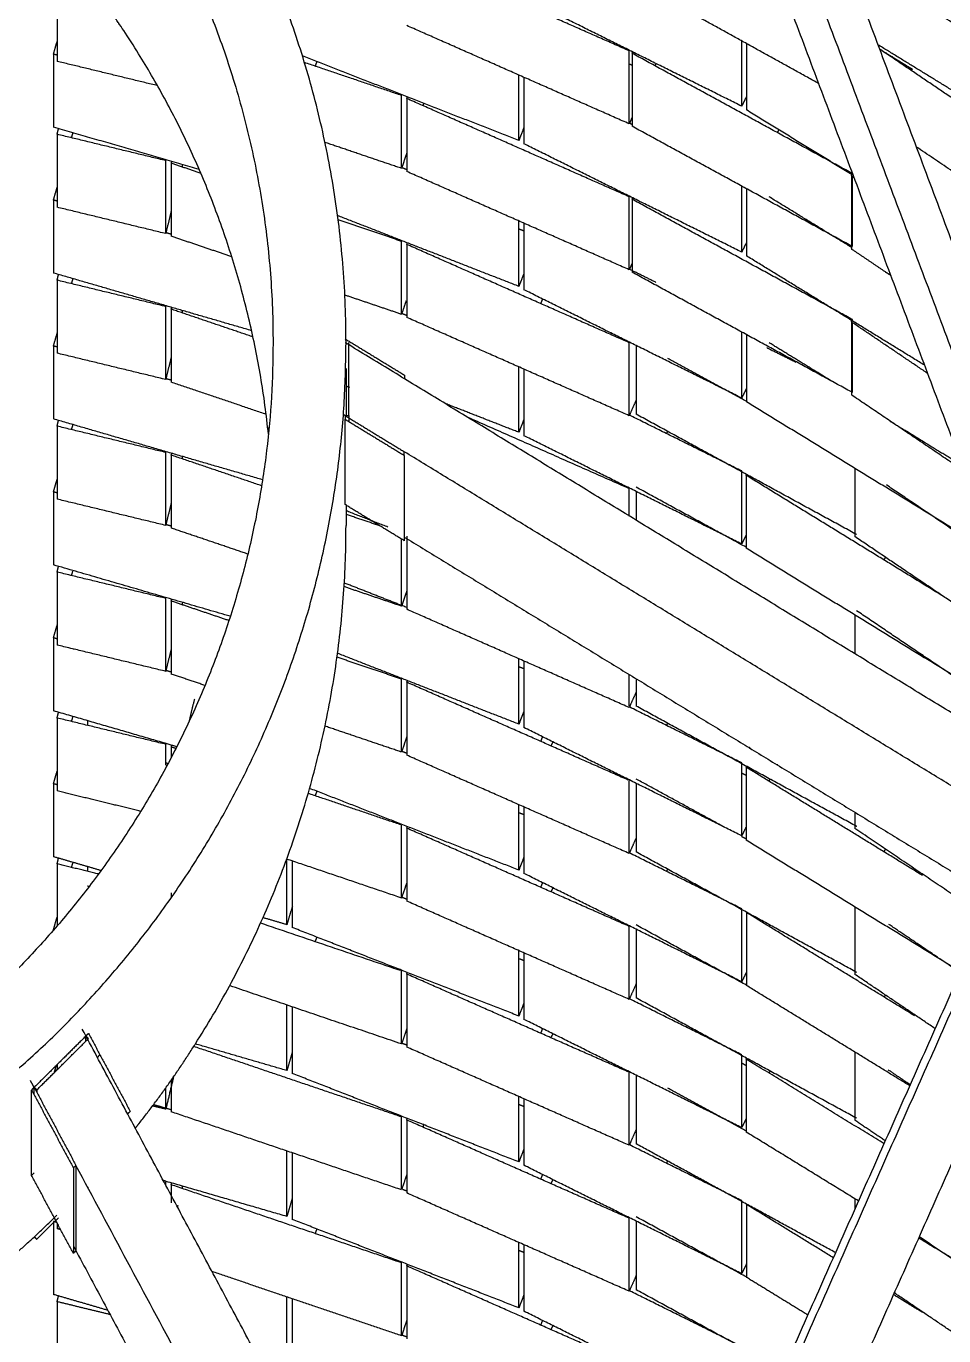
# Model space of a CAD drawing. Header units: millimetres. Extents: x 507.9 to 541, y 40.2 to 69.3.
# Drawn here: x 516.027 to 516.782, y 48.381 to 49.458 of the extents above; entities that cross this region are included whole.
import ezdxf

# ---------------------------------------------------------------- set-up
doc = ezdxf.new("R2010")
doc.units = ezdxf.units.MM
doc.layers.add('Make2D$Visible$Curves', color=7, linetype='Continuous', true_color=0x000000)

msp = doc.modelspace()

# ---------------------------------------------------------------- linework, layer by layer
at = {"layer": 'Make2D$Visible$Curves', "color": 18, "lineweight": -3, "true_color": 0x000000}
for points, weights, knots in [([(516.15775, 49.6374), (515.71776, 50.30017), (515.05499, 49.86017), (514.69947, 49.62414), (514.69947, 49.1974)], [1, 0.707106781187, 1, 0.818200206403, 0.862087884068], [0, 0, 0, 1.2496035, 1.2496035, 2.0252366, 2.0252366, 2.0252366]), ([(514.75947, 49.1974), (514.75947, 49.59196), (515.08818, 49.81018), (515.70095, 50.21699), (516.10777, 49.60422)], [0.862087884068, 0.818200206403, 1, 0.707106781187, 1], [-2.0252366, -2.0252366, -2.0252366, -1.2496035, -1.2496035, 0, 0, 0]), ([(516.22667, 49.12246), (516.20815, 49.30301), (516.10777, 49.45422), (516.0902, 49.48068), (516.07041, 49.50553)], [0.873254756254, 0.907267431604, 1, 0.982425177823, 0.966959481804], [-0.39563546, -0.39563546, -0.39563546, 0, 0, 0.07498146, 0.07498146, 0.07498146]), ([(514.69947, 49.19685), (514.69963, 48.95712), (514.83222, 48.7574), (515.27222, 48.09464), (515.93499, 48.53464), (516.29051, 48.77066), (516.29051, 49.1974)], [0.862148043137, 0.889030957083, 1, 0.707106781187, 1, 0.818200206403, 0.862087884068], [2.0257673, 2.0257673, 2.0257673, 2.4992071, 2.4992071, 3.7488106, 3.7488106, 4.5244436, 4.5244436, 4.5244436]), ([(516.23051, 49.1974), (516.23051, 48.80285), (515.9018, 48.58462), (515.28902, 48.17781), (514.88221, 48.79059), (514.75947, 48.97548), (514.75947, 49.1974)], [0.862087884068, 0.818200206403, 1, 0.707106781187, 1, 0.888906574783, 0.862087884068], [-4.5244436, -4.5244436, -4.5244436, -3.7488106, -3.7488106, -2.4992071, -2.4992071, -2.0252366, -2.0252366, -2.0252366]), ([(515.64051, 48.2653), (515.79991, 48.29496), (515.93499, 48.38464), (515.99846, 48.42678), (516.05279, 48.4802)], [0.885686949192, 0.922152593977, 1, 0.961841708126, 0.933625983339], [3.41668138, 3.41668138, 3.41668138, 3.74881059, 3.74881059, 3.91160963, 3.91160963, 3.91160963])]:
    msp.add_rational_spline(points, weights, degree=2, knots=knots, dxfattribs=at)
for points in [[(516.93163, 48.81148), (516.73756, 49.32771), (516.54349, 49.84393)], [(516.57637, 49.84606), (516.77532, 49.31653), (516.97426, 48.787)], [(516.89926, 48.8257), (516.71364, 49.31943), (516.52803, 49.81317)], [(516.52341, 49.43769), (516.43194, 49.47809), (516.34047, 49.5185)], [(516.0529, 49.48908), (516.0529, 49.45908), (516.0529, 49.42908)], [(516.67945, 49.41072), (516.60346, 49.45273), (516.52747, 49.49475)], [(516.6159, 49.39221), (516.52636, 49.43673), (516.43682, 49.48126)], [(516.52341, 49.37769), (516.43194, 49.41809), (516.34047, 49.4585)], [(516.04989, 49.43502), (516.0514, 49.44019), (516.0529, 49.44535)], [(516.6159, 49.39221), (516.6159, 49.41903), (516.6159, 49.44585)], [(516.61983, 49.44369), (516.61983, 49.41639), (516.61983, 49.38909)], [(516.79027, 49.40446), (516.75908, 49.4236), (516.7279, 49.44275)], [(516.0529, 49.43415), (516.0514, 49.43459), (516.04989, 49.43502)], [(516.04989, 49.43502), (516.04989, 49.40502), (516.04989, 49.37502)], [(516.43264, 49.36401), (516.34365, 49.39877), (516.25466, 49.43352)], [(516.5236, 49.43811), (516.52351, 49.4379), (516.52341, 49.43769)], [(516.52341, 49.37769), (516.52341, 49.40769), (516.52341, 49.43769)], [(516.5257, 49.4357), (516.52611, 49.43642), (516.52652, 49.43714)], [(516.5257, 49.4357), (516.5257, 49.4057), (516.5257, 49.3757)], [(516.7071, 49.33669), (516.6164, 49.38619), (516.5257, 49.4357)], [(516.872, 49.34272), (516.80062, 49.39095), (516.72924, 49.43918)], [(516.73393, 49.43638), (516.74511, 49.42952), (516.7563, 49.42265)], [(516.13545, 49.40908), (516.09417, 49.41908), (516.0529, 49.42908)], [(516.33616, 49.40106), (516.29624, 49.41459), (516.25632, 49.42812)], [(516.26522, 49.42511), (516.26598, 49.42707), (516.26675, 49.42903)], [(516.52394, 49.42677), (516.52482, 49.42638), (516.5257, 49.426)], [(516.54513, 49.42686), (516.54491, 49.42634), (516.54468, 49.42582)], [(516.75607, 49.42279), (516.75572, 49.42216), (516.75536, 49.42153)], [(516.43264, 49.36401), (516.43264, 49.3909), (516.43264, 49.41778)], [(516.43682, 49.41593), (516.43682, 49.3886), (516.43682, 49.36126)], [(516.33616, 49.34226), (516.33616, 49.37166), (516.33616, 49.40106)], [(516.34047, 49.3985), (516.34083, 49.39931), (516.34119, 49.40013)], [(516.61984, 49.40012), (516.61787, 49.39617), (516.6159, 49.39221)], [(516.34047, 49.3985), (516.34047, 49.3685), (516.34047, 49.3385)], [(516.52341, 49.31769), (516.43194, 49.35809), (516.34047, 49.3985)], [(516.35434, 49.39467), (516.35406, 49.39386), (516.35378, 49.39305)], [(516.70672, 49.33575), (516.66327, 49.36242), (516.61983, 49.38909)], [(516.5257, 49.38287), (516.52456, 49.38028), (516.52341, 49.37769)], [(516.52623, 49.3768), (516.52514, 49.37734), (516.52404, 49.37789)], [(516.16974, 49.34015), (516.10982, 49.35759), (516.04989, 49.37502)], [(516.0529, 49.36908), (516.05347, 49.37145), (516.05405, 49.37381)], [(516.0529, 49.36908), (516.0529, 49.33908), (516.0529, 49.30908)], [(516.14223, 49.34744), (516.09757, 49.35826), (516.0529, 49.36908)], [(516.06481, 49.3663), (516.0654, 49.36833), (516.06599, 49.37035)], [(516.43682, 49.37473), (516.43473, 49.36937), (516.43264, 49.36401)], [(516.7071, 49.27669), (516.6164, 49.32619), (516.5257, 49.3757)], [(516.64523, 49.37048), (516.64591, 49.37157), (516.64658, 49.37267)], [(516.33616, 49.34106), (516.30469, 49.35173), (516.27321, 49.3624)], [(516.6159, 49.27221), (516.52636, 49.31673), (516.43682, 49.36126)], [(516.872, 49.28272), (516.81573, 49.32074), (516.75945, 49.35877)], [(516.14223, 49.28744), (516.14223, 49.31744), (516.14223, 49.34744)], [(516.14675, 49.34526), (516.14699, 49.34598), (516.14723, 49.3467)], [(516.34047, 49.35376), (516.33831, 49.34741), (516.33616, 49.34106)], [(516.14675, 49.34526), (516.14675, 49.31526), (516.14675, 49.28526)], [(516.17118, 49.33698), (516.15896, 49.34112), (516.14675, 49.34526)], [(516.15597, 49.34415), (516.15576, 49.34328), (516.15555, 49.3424)], [(516.34047, 49.34001), (516.33851, 49.34077), (516.33655, 49.34154)], [(516.52341, 49.25769), (516.43194, 49.29809), (516.34047, 49.3385)], [(516.70609, 49.33482), (516.7064, 49.33528), (516.70672, 49.33575)], [(516.70609, 49.33482), (516.70609, 49.30482), (516.70609, 49.27482)], [(516.70714, 49.33637), (516.70731, 49.33662), (516.70748, 49.33688)], [(516.04989, 49.31502), (516.05142, 49.32029), (516.05296, 49.32555)], [(516.6159, 49.27221), (516.6159, 49.29934), (516.6159, 49.32646)], [(516.61983, 49.32432), (516.61983, 49.29671), (516.61983, 49.26909)], [(516.70846, 49.33321), (516.70753, 49.33385), (516.70659, 49.33448)], [(516.7071, 49.27695), (516.7071, 49.30555), (516.7071, 49.33414)], [(516.0529, 49.31415), (516.0514, 49.31459), (516.04989, 49.31502)], [(516.04989, 49.31502), (516.04989, 49.28502), (516.04989, 49.25502)], [(516.52341, 49.25769), (516.52341, 49.28769), (516.52341, 49.31769)], [(516.5257, 49.3157), (516.52603, 49.31629), (516.52637, 49.31687)], [(516.5257, 49.3157), (516.5257, 49.2857), (516.5257, 49.2557)], [(516.7071, 49.21669), (516.6164, 49.26619), (516.5257, 49.3157)], [(516.70566, 49.2764), (516.67207, 49.29702), (516.63849, 49.31763)], [(516.14223, 49.28744), (516.09757, 49.29826), (516.0529, 49.30908)], [(516.14682, 49.30638), (516.14453, 49.29691), (516.14223, 49.28744)], [(516.43264, 49.24401), (516.35811, 49.27312), (516.28357, 49.30223)], [(516.33616, 49.28106), (516.3101, 49.28989), (516.28403, 49.29873)], [(516.43264, 49.24401), (516.43264, 49.2709), (516.43264, 49.29778)], [(516.43682, 49.29593), (516.43682, 49.2686), (516.43682, 49.24126)], [(516.14675, 49.28684), (516.14483, 49.2874), (516.14292, 49.28795)], [(516.19653, 49.26839), (516.17164, 49.27683), (516.14675, 49.28526)], [(516.33616, 49.2221), (516.33616, 49.25158), (516.33616, 49.28106)], [(516.43264, 49.29137), (516.43473, 49.29055), (516.43682, 49.28974)], [(516.34047, 49.2785), (516.34076, 49.27916), (516.34105, 49.27982)], [(516.34047, 49.2785), (516.34047, 49.2485), (516.34047, 49.2185)], [(516.52341, 49.19769), (516.43194, 49.23809), (516.34047, 49.2785)], [(516.61997, 49.28039), (516.61794, 49.2763), (516.6159, 49.27221)], [(516.73872, 49.25277), (516.7224, 49.2638), (516.70609, 49.27482)], [(516.5257, 49.26287), (516.52456, 49.26028), (516.52341, 49.25769)], [(516.7664, 49.17911), (516.69311, 49.2241), (516.61983, 49.26909)], [(516.21285, 49.2076), (516.13137, 49.23131), (516.04989, 49.25502)], [(516.0529, 49.24908), (516.05347, 49.25145), (516.05405, 49.25381)], [(516.0529, 49.24908), (516.0529, 49.21908), (516.0529, 49.18908)], [(516.14223, 49.22744), (516.09757, 49.23826), (516.0529, 49.24908)], [(516.06488, 49.24652), (516.06549, 49.24861), (516.06609, 49.25069)], [(516.43677, 49.25459), (516.4347, 49.2493), (516.43264, 49.24401)], [(516.54532, 49.24731), (516.53455, 49.25266), (516.52379, 49.25801)], [(516.70609, 49.15723), (516.6159, 49.20647), (516.5257, 49.2557)], [(516.73393, 49.25597), (516.73618, 49.25474), (516.73842, 49.25352)], [(516.6159, 49.15221), (516.52636, 49.19673), (516.43682, 49.24126)], [(516.14239, 49.22811), (516.14231, 49.22777), (516.14223, 49.22744)], [(516.14223, 49.16744), (516.14223, 49.19744), (516.14223, 49.22744)], [(516.33616, 49.22106), (516.31287, 49.22896), (516.28958, 49.23685)], [(516.33994, 49.23219), (516.33805, 49.22663), (516.33616, 49.22106)], [(516.45204, 49.23369), (516.45131, 49.23183), (516.45058, 49.22996)], [(516.14675, 49.22526), (516.14699, 49.22598), (516.14723, 49.2267)], [(516.14675, 49.22526), (516.14675, 49.19526), (516.14675, 49.16526)], [(516.21398, 49.20248), (516.18036, 49.21387), (516.14675, 49.22526)], [(516.15604, 49.22444), (516.15578, 49.22336), (516.15552, 49.22229)], [(516.34047, 49.22001), (516.33848, 49.22079), (516.33649, 49.22156)], [(516.52341, 49.13769), (516.43194, 49.17809), (516.34047, 49.2185)], [(516.70609, 49.21482), (516.70659, 49.21556), (516.7071, 49.21631)], [(516.7071, 49.21563), (516.7071, 49.21616), (516.7071, 49.21669)], [(516.04989, 49.19502), (516.05146, 49.2004), (516.05302, 49.20577)], [(516.6159, 49.15221), (516.6159, 49.17934), (516.6159, 49.20646)], [(516.70609, 49.21482), (516.70609, 49.18482), (516.70609, 49.15482)], [(516.76894, 49.17236), (516.73751, 49.19359), (516.70609, 49.21482)], [(516.7071, 49.15669), (516.7071, 49.18541), (516.7071, 49.21414)], [(516.0529, 49.19415), (516.0514, 49.19459), (516.04989, 49.19502)], [(516.04989, 49.19502), (516.04989, 49.16502), (516.04989, 49.13502)], [(516.28991, 49.19777), (516.28991, 49.19781), (516.28991, 49.19785)], [(516.28992, 49.20077), (516.31426, 49.18591), (516.33861, 49.17104)], [(516.2923, 49.19631), (516.29123, 49.19696), (516.29017, 49.19761)], [(516.29273, 49.13776), (516.29282, 49.16776), (516.29291, 49.19776)], [(516.87446, 48.84084), (516.58376, 49.01835), (516.29305, 49.19585)], [(516.52341, 49.13769), (516.52341, 49.16769), (516.52341, 49.19769)], [(516.52908, 49.19539), (516.52908, 49.16715), (516.52908, 49.13891)], [(516.61983, 49.20432), (516.61983, 49.17671), (516.61983, 49.14909)], [(516.68968, 49.16621), (516.66409, 49.18192), (516.63849, 49.19763)], [(516.14223, 49.16744), (516.09757, 49.17826), (516.0529, 49.18908)], [(516.14675, 49.18608), (516.14449, 49.17676), (516.14223, 49.16744)], [(516.61952, 49.14954), (516.58732, 49.16711), (516.55512, 49.18469)], [(516.63651, 49.19365), (516.64847, 49.1877), (516.66043, 49.18175)], [(516.29051, 49.17646), (516.29051, 49.15712), (516.29051, 49.13777)], [(516.43264, 49.12401), (516.43264, 49.1509), (516.43264, 49.17778)], [(516.43682, 49.17593), (516.43682, 49.1486), (516.43682, 49.12126)], [(516.14675, 49.16684), (516.14449, 49.1675), (516.14223, 49.16815)], [(516.22498, 49.13875), (516.18586, 49.15201), (516.14675, 49.16526)], [(516.33861, 49.17104), (516.3386, 49.16954), (516.3386, 49.16804)], [(516.29085, 49.16201), (516.2921, 49.16158), (516.29335, 49.16116)], [(516.61987, 49.16019), (516.61789, 49.1562), (516.6159, 49.15221)], [(516.79917, 49.09193), (516.75263, 49.12337), (516.70609, 49.15482)], [(516.43264, 49.12401), (516.40221, 49.1359), (516.37178, 49.14778)], [(516.52918, 49.15073), (516.52629, 49.14421), (516.52341, 49.13769)], [(516.79027, 49.04446), (516.70505, 49.09677), (516.61983, 49.14909)], [(516.62052, 49.14899), (516.62036, 49.14908), (516.62019, 49.14917)], [(516.22187, 49.08498), (516.13588, 49.11), (516.04989, 49.13502)], [(516.0529, 49.12908), (516.05348, 49.13146), (516.05406, 49.13385)], [(516.06478, 49.1262), (516.06539, 49.12827), (516.06599, 49.13034)], [(516.28972, 49.13778), (516.28903, 49.1382), (516.28834, 49.13862)], [(516.28973, 49.13777), (516.28973, 49.13627), (516.28972, 49.13477)], [(516.28972, 49.13477), (516.31407, 49.11991), (516.33841, 49.10504)], [(516.28972, 49.06456), (516.28972, 49.09967), (516.28972, 49.13477)], [(516.28973, 49.13777), (516.29123, 49.13777), (516.29273, 49.13776)], [(516.28973, 49.13777), (516.31408, 49.12291), (516.33842, 49.10804)], [(516.29273, 49.13776), (516.29273, 49.13535), (516.29273, 49.13293)], [(516.52296, 49.07789), (516.4566, 49.1072), (516.39023, 49.13651)], [(516.43682, 49.13473), (516.43473, 49.12937), (516.43264, 49.12401)], [(516.6159, 49.09221), (516.56966, 49.11521), (516.52341, 49.1382)], [(516.71047, 49.03989), (516.61977, 49.0894), (516.52908, 49.13891)], [(516.73806, 49.13322), (516.76623, 49.11593), (516.7944, 49.09863)], [(516.0529, 49.12908), (516.0529, 49.09908), (516.0529, 49.06908)], [(516.14223, 49.10744), (516.09757, 49.11826), (516.0529, 49.12908)], [(516.22638, 49.12781), (516.22686, 49.12767), (516.22734, 49.12753)], [(516.28991, 49.12756), (516.28991, 49.12779), (516.28991, 49.12802)], [(516.6159, 49.03221), (516.52636, 49.07673), (516.43682, 49.12126)], [(516.55429, 49.12324), (516.55471, 49.12397), (516.55513, 49.1247)], [(516.14223, 49.04744), (516.14223, 49.07744), (516.14223, 49.10744)], [(516.14675, 49.10526), (516.147, 49.10602), (516.14726, 49.10677)], [(516.14675, 49.10526), (516.14675, 49.07526), (516.14675, 49.04526)], [(516.22109, 49.08006), (516.18392, 49.09266), (516.14675, 49.10526)], [(516.1561, 49.10467), (516.15581, 49.10348), (516.15552, 49.10229)], [(516.33841, 49.10504), (516.33842, 49.10654), (516.33842, 49.10804)], [(516.33841, 49.10504), (516.33841, 49.06994), (516.33841, 49.03483)], [(516.84766, 48.7971), (516.59304, 48.95257), (516.33842, 49.10804)], [(516.6159, 49.03221), (516.6159, 49.06221), (516.6159, 49.09221)], [(516.61957, 49.08862), (516.6198, 49.089), (516.62003, 49.08938)], [(516.61957, 49.08862), (516.61957, 49.05862), (516.61957, 49.02862)], [(516.78175, 48.98906), (516.70066, 49.03884), (516.61957, 49.08862)], [(516.70895, 49.09438), (516.70895, 49.06633), (516.70895, 49.03827)], [(516.04989, 49.07502), (516.0514, 49.08021), (516.05291, 49.0854)], [(516.52341, 49.05519), (516.52341, 49.06644), (516.52341, 49.07769)], [(516.61957, 49.02951), (516.57432, 49.05421), (516.52908, 49.07891)], [(516.81546, 49.02631), (516.77516, 49.05354), (516.73486, 49.08077)], [(516.053, 49.07412), (516.05145, 49.07457), (516.04989, 49.07502)], [(516.04989, 49.07502), (516.04989, 49.04502), (516.04989, 49.01502)], [(516.14223, 49.04744), (516.09757, 49.05826), (516.0529, 49.06908)], [(516.14678, 49.06623), (516.14451, 49.05683), (516.14223, 49.04744)], [(516.52908, 49.07538), (516.52908, 49.06368), (516.52908, 49.05198)], [(516.33841, 49.03483), (516.31407, 49.0497), (516.28972, 49.06456)], [(516.29051, 49.06456), (516.29051, 49.05598), (516.29051, 49.0474)], [(516.32502, 49.04604), (516.30776, 49.05278), (516.29051, 49.05952)], [(516.3183, 49.04712), (516.30455, 49.05177), (516.29081, 49.05643)], [(516.14675, 49.04684), (516.14461, 49.04746), (516.14247, 49.04808)], [(516.2099, 49.02386), (516.17832, 49.03456), (516.14675, 49.04526)], [(516.33616, 48.98106), (516.33616, 49.00863), (516.33616, 49.03621)], [(516.33841, 49.03784), (516.58076, 48.88986), (516.8231, 48.74188)], [(516.34047, 49.0385), (516.34047, 49.0085), (516.34047, 48.9785)], [(516.6196, 49.03964), (516.61775, 49.03593), (516.6159, 49.03221)], [(516.85693, 48.93829), (516.78294, 48.98828), (516.70895, 49.03827)], [(516.79001, 48.92399), (516.70479, 48.9763), (516.61957, 49.02862)], [(516.19535, 48.9727), (516.12262, 48.99386), (516.04989, 49.01502)], [(516.0529, 49.00908), (516.05347, 49.01145), (516.05405, 49.01381)], [(516.73406, 49.02136), (516.7335, 49.02038), (516.73294, 49.01939)], [(516.0529, 49.00908), (516.0529, 48.97908), (516.0529, 48.94908)], [(516.14223, 48.98744), (516.09757, 48.99826), (516.0529, 49.00908)], [(516.06487, 49.00649), (516.06537, 49.00822), (516.06588, 49.00995)], [(516.33616, 48.98106), (516.31254, 48.98907), (516.28892, 48.99707)], [(516.34047, 48.98001), (516.31478, 48.99004), (516.2891, 49.00007)], [(516.34056, 48.99404), (516.33836, 48.98755), (516.33616, 48.98106)], [(516.14223, 48.92744), (516.14223, 48.95744), (516.14223, 48.98744)], [(516.14675, 48.98526), (516.14699, 48.98598), (516.14723, 48.9867)], [(516.14675, 48.98526), (516.14675, 48.95526), (516.14675, 48.92526)], [(516.19421, 48.96918), (516.17048, 48.97722), (516.14675, 48.98526)], [(516.156, 48.98429), (516.15576, 48.98329), (516.15552, 48.98229)], [(516.52341, 48.89769), (516.43194, 48.93809), (516.34047, 48.9785)], [(516.70895, 48.97375), (516.70895, 48.95783), (516.70895, 48.9419)], [(516.79365, 48.92105), (516.75203, 48.94916), (516.71042, 48.97728)], [(516.04989, 48.95502), (516.05145, 48.96038), (516.05301, 48.96574)], [(516.0529, 48.95415), (516.0514, 48.95459), (516.04989, 48.95502)], [(516.04989, 48.95502), (516.04989, 48.92502), (516.04989, 48.89502)], [(516.14223, 48.92744), (516.09757, 48.93826), (516.0529, 48.94908)], [(516.06658, 48.94555), (516.06665, 48.94582), (516.06671, 48.9461)], [(516.14675, 48.94608), (516.14449, 48.93676), (516.14223, 48.92744)], [(516.33616, 48.92106), (516.30963, 48.93005), (516.2831, 48.93905)], [(516.43264, 48.88401), (516.35814, 48.91311), (516.28365, 48.9422)], [(516.43264, 48.88401), (516.43264, 48.9109), (516.43264, 48.93778)], [(516.14715, 48.92672), (516.14469, 48.92744), (516.14223, 48.92815)], [(516.43264, 48.93137), (516.43473, 48.93055), (516.43682, 48.92974)], [(516.43682, 48.93593), (516.43682, 48.9086), (516.43682, 48.88126)], [(516.17449, 48.91586), (516.16062, 48.92056), (516.14675, 48.92526)], [(516.33616, 48.86178), (516.33616, 48.89142), (516.33616, 48.92106)], [(516.33635, 48.92162), (516.33631, 48.92149), (516.33627, 48.92137)], [(516.34047, 48.9185), (516.34075, 48.91914), (516.34104, 48.91979)], [(516.34047, 48.9185), (516.34047, 48.8885), (516.34047, 48.8585)], [(516.52259, 48.83805), (516.43153, 48.87827), (516.34047, 48.9185)], [(516.52341, 48.89875), (516.52341, 48.91181), (516.52341, 48.92488)], [(516.52908, 48.92142), (516.52908, 48.91016), (516.52908, 48.89891)], [(516.53301, 48.9194), (516.53295, 48.91927), (516.53289, 48.91913)], [(516.16578, 48.90462), (516.1635, 48.89524), (516.16123, 48.88585)], [(516.52916, 48.9107), (516.52629, 48.90419), (516.52341, 48.89769)], [(516.15137, 48.8655), (516.10063, 48.88026), (516.04989, 48.89502)], [(516.0529, 48.88908), (516.05347, 48.89145), (516.05405, 48.89382)], [(516.4369, 48.89492), (516.43477, 48.88947), (516.43264, 48.88401)], [(516.6159, 48.85221), (516.56993, 48.87507), (516.52395, 48.89793)], [(516.70871, 48.80085), (516.61889, 48.84988), (516.52908, 48.89891)], [(516.0529, 48.88908), (516.0529, 48.85908), (516.0529, 48.82908)], [(516.14223, 48.86744), (516.09757, 48.87826), (516.0529, 48.88908)], [(516.06478, 48.8862), (516.06543, 48.8884), (516.06607, 48.89061)], [(516.07783, 48.8864), (516.07783, 48.88472), (516.07783, 48.88304)], [(516.33616, 48.86106), (516.30469, 48.87173), (516.27321, 48.8824)], [(516.55428, 48.88322), (516.55469, 48.88394), (516.55511, 48.88467)], [(516.34054, 48.87399), (516.33845, 48.8678), (516.33635, 48.8616)], [(516.6159, 48.79221), (516.52636, 48.83673), (516.43682, 48.88126)], [(516.45204, 48.87369), (516.45129, 48.87178), (516.45055, 48.86987)], [(516.14239, 48.86811), (516.14231, 48.86777), (516.14223, 48.86744)], [(516.14223, 48.85052), (516.14223, 48.85898), (516.14223, 48.86744)], [(516.14675, 48.86526), (516.14699, 48.86599), (516.14724, 48.86672)], [(516.1507, 48.86393), (516.14872, 48.86459), (516.14675, 48.86526)], [(516.14675, 48.86526), (516.14675, 48.86089), (516.14675, 48.85652)], [(516.34022, 48.86011), (516.33846, 48.86079), (516.33669, 48.86148)], [(516.4593, 48.86646), (516.46002, 48.86791), (516.46074, 48.86936)], [(516.62229, 48.86505), (516.62223, 48.86492), (516.62216, 48.8648)], [(516.14234, 48.8503), (516.14299, 48.85014), (516.14364, 48.84999)], [(516.14242, 48.85225), (516.14345, 48.85195), (516.14448, 48.85165)], [(516.52341, 48.77769), (516.43194, 48.81809), (516.34047, 48.8585)], [(516.6159, 48.79221), (516.6159, 48.82221), (516.6159, 48.85221)], [(516.64516, 48.85105), (516.64503, 48.85078), (516.64489, 48.8505)], [(516.04989, 48.83502), (516.0514, 48.8402), (516.05291, 48.84537)], [(516.87486, 48.84277), (516.66053, 48.36086), (516.4462, 47.87895)], [(516.61594, 48.84387), (516.61776, 48.84297), (516.61957, 48.84207)], [(516.61957, 48.84862), (516.61977, 48.84895), (516.61998, 48.84929)], [(516.61957, 48.84862), (516.61957, 48.81862), (516.61957, 48.78862)], [(516.76446, 48.75967), (516.69201, 48.80415), (516.61957, 48.84862)], [(516.05298, 48.83413), (516.05143, 48.83457), (516.04989, 48.83502)], [(516.04989, 48.83502), (516.04989, 48.80502), (516.04989, 48.77502)], [(516.12214, 48.8123), (516.08752, 48.82069), (516.0529, 48.82908)], [(516.43264, 48.76401), (516.34662, 48.79761), (516.26059, 48.8312)], [(516.26523, 48.82513), (516.26596, 48.827), (516.26669, 48.82886)], [(516.52341, 48.77769), (516.52341, 48.80769), (516.52341, 48.83769)], [(516.60174, 48.79924), (516.56541, 48.81907), (516.52908, 48.83891)], [(516.52908, 48.83538), (516.52908, 48.80715), (516.52908, 48.77891)], [(516.6391, 48.83885), (516.63872, 48.8381), (516.63835, 48.83735)], [(516.33591, 48.80115), (516.29765, 48.81411), (516.25939, 48.82708)], [(516.85993, 48.82469), (516.6455, 48.34255), (516.43107, 47.86041)], [(516.43264, 48.76401), (516.43264, 48.7909), (516.43264, 48.81778)], [(516.43271, 48.81134), (516.43477, 48.81054), (516.43682, 48.80974)], [(516.43682, 48.81593), (516.43682, 48.7886), (516.43682, 48.76126)], [(516.47704, 47.82037), (516.69748, 48.31706), (516.91791, 48.81375)], [(516.70895, 48.81159), (516.70895, 48.80493), (516.70895, 48.79827)], [(516.33616, 48.74106), (516.33616, 48.77106), (516.33616, 48.80106)], [(516.34047, 48.7985), (516.34075, 48.79914), (516.34104, 48.79979)], [(516.34047, 48.7985), (516.34047, 48.7685), (516.34047, 48.7385)], [(516.52341, 48.71769), (516.43194, 48.75809), (516.34047, 48.7985)], [(516.61959, 48.79962), (516.61775, 48.79591), (516.6159, 48.79221)], [(516.81612, 48.72587), (516.76253, 48.76207), (516.70895, 48.79827)], [(516.71047, 48.79989), (516.7099, 48.8002), (516.70933, 48.80051)], [(516.52908, 48.7905), (516.52625, 48.78409), (516.52341, 48.77769)], [(516.61984, 48.78936), (516.61773, 48.79052), (516.61561, 48.79167)], [(516.79001, 48.68399), (516.70479, 48.7363), (516.61957, 48.78862)], [(516.089, 48.76364), (516.06945, 48.76933), (516.04989, 48.77502)], [(516.43683, 48.77474), (516.43473, 48.76938), (516.43264, 48.76401)], [(516.6159, 48.73221), (516.56974, 48.75517), (516.52357, 48.77812)], [(516.71047, 48.67989), (516.61977, 48.7294), (516.52908, 48.77891)], [(516.73393, 48.78113), (516.73338, 48.78018), (516.73284, 48.77922)], [(516.0529, 48.76908), (516.05353, 48.77169), (516.05416, 48.7743)], [(516.0529, 48.76908), (516.0529, 48.74359), (516.0529, 48.7181)], [(516.08698, 48.76082), (516.06994, 48.76495), (516.0529, 48.76908)], [(516.06478, 48.7662), (516.06531, 48.76801), (516.06584, 48.76982)], [(516.07783, 48.76689), (516.07783, 48.76496), (516.07783, 48.76304)], [(516.33616, 48.74106), (516.28894, 48.75707), (516.24171, 48.77307)], [(516.24193, 48.71914), (516.24193, 48.74607), (516.24193, 48.773)], [(516.24634, 48.77151), (516.24634, 48.74414), (516.24634, 48.71677)], [(516.55437, 48.76338), (516.55482, 48.76416), (516.55526, 48.76494)], [(516.75879, 48.76485), (516.75844, 48.76422), (516.75808, 48.76359)], [(516.3403, 48.75326), (516.33823, 48.74716), (516.33616, 48.74106)], [(516.6159, 48.67221), (516.52636, 48.71673), (516.43682, 48.76126)], [(516.4522, 48.75412), (516.45138, 48.75202), (516.45056, 48.74992)], [(516.07783, 48.75104), (516.0786, 48.75082), (516.07937, 48.75059)], [(516.14675, 48.74526), (516.14675, 48.74326), (516.14675, 48.74126)], [(516.45916, 48.74617), (516.46007, 48.74802), (516.46099, 48.74986)], [(516.24636, 48.73437), (516.24414, 48.72675), (516.24193, 48.71914)], [(516.34091, 48.73984), (516.3389, 48.74062), (516.33689, 48.74141)], [(516.52341, 48.65769), (516.43194, 48.69809), (516.34047, 48.7385)], [(516.6159, 48.67221), (516.6159, 48.70221), (516.6159, 48.73221)], [(516.70895, 48.73378), (516.70895, 48.70603), (516.70895, 48.67827)], [(516.04989, 48.71502), (516.0514, 48.72019), (516.0529, 48.72535)], [(516.24193, 48.71914), (516.23206, 48.72201), (516.2222, 48.72488)], [(516.61983, 48.72909), (516.61983, 48.69909), (516.61983, 48.66909)], [(516.75838, 48.64404), (516.6891, 48.68656), (516.61983, 48.72909)], [(516.33522, 48.68138), (516.2777, 48.70088), (516.22018, 48.72037)], [(516.34087, 48.67985), (516.2936, 48.69831), (516.24634, 48.71677)], [(516.5237, 48.71834), (516.52356, 48.71801), (516.52341, 48.71769)], [(516.52341, 48.65769), (516.52341, 48.68769), (516.52341, 48.71769)], [(516.61986, 48.66935), (516.57447, 48.69413), (516.52908, 48.71891)], [(516.52908, 48.71538), (516.52908, 48.68715), (516.52908, 48.65891)], [(516.63914, 48.71894), (516.63885, 48.71835), (516.63856, 48.71777)], [(516.7939, 48.68088), (516.76544, 48.7001), (516.73699, 48.71933)], [(516.26522, 48.70511), (516.26594, 48.70697), (516.26667, 48.70883)], [(516.43264, 48.64401), (516.43264, 48.6709), (516.43264, 48.69778)], [(516.43305, 48.69121), (516.43494, 48.69047), (516.43682, 48.68974)], [(516.43682, 48.69593), (516.43682, 48.6686), (516.43682, 48.64126)], [(516.33616, 48.62106), (516.33616, 48.65106), (516.33616, 48.68106)], [(516.33635, 48.68162), (516.3363, 48.68147), (516.33625, 48.68132)], [(516.34047, 48.6785), (516.34075, 48.67914), (516.34104, 48.67979)], [(516.34047, 48.6785), (516.34047, 48.6485), (516.34047, 48.6185)], [(516.52309, 48.59783), (516.43178, 48.63816), (516.34047, 48.6785)], [(516.43264, 48.64401), (516.38701, 48.66183), (516.34138, 48.67965)], [(516.61983, 48.6801), (516.61787, 48.67615), (516.6159, 48.67221)], [(516.77497, 48.63366), (516.74196, 48.65597), (516.70895, 48.67827)], [(516.33616, 48.62106), (516.26569, 48.64495), (516.19523, 48.66883)], [(516.52915, 48.67068), (516.52628, 48.66418), (516.52341, 48.65769)], [(516.75408, 48.58668), (516.68695, 48.62788), (516.61983, 48.66909)], [(516.6159, 48.61221), (516.56993, 48.63507), (516.52395, 48.65793)], [(516.61998, 48.60929), (516.57453, 48.6341), (516.52908, 48.65891)], [(516.73377, 48.66085), (516.73344, 48.66028), (516.73312, 48.6597)], [(516.24193, 48.59914), (516.24193, 48.62607), (516.24193, 48.653)], [(516.24634, 48.65151), (516.24634, 48.62414), (516.24634, 48.59677)], [(516.43682, 48.65473), (516.43473, 48.64937), (516.43264, 48.64401)], [(516.6159, 48.55221), (516.52636, 48.59673), (516.43682, 48.64126)], [(516.07659, 48.6276), (516.05531, 48.60645), (516.03404, 48.5853)], [(516.03615, 48.58317), (516.05743, 48.60432), (516.07871, 48.62547)], [(516.4566, 47.9178), (516.26509, 48.27551), (516.07359, 48.63321)], [(516.07659, 48.6276), (516.07765, 48.62865), (516.07872, 48.62971)], [(516.07659, 48.6276), (516.07735, 48.62619), (516.0781, 48.62478)], [(516.07659, 48.62337), (516.07659, 48.62548), (516.07659, 48.6276)], [(516.07871, 48.62547), (516.07765, 48.62653), (516.07659, 48.6276)], [(516.07872, 48.62971), (516.09588, 48.59765), (516.11305, 48.56559)], [(516.34052, 48.63392), (516.33834, 48.62749), (516.33616, 48.62106)], [(516.45216, 48.63399), (516.45135, 48.63193), (516.45055, 48.62987)], [(516.45912, 48.62609), (516.45994, 48.62775), (516.46076, 48.6294)], [(516.33616, 48.56106), (516.25073, 48.59002), (516.16529, 48.61898)], [(516.24193, 48.59914), (516.20432, 48.61008), (516.16672, 48.62103)], [(516.24634, 48.61431), (516.24413, 48.60672), (516.24193, 48.59914)], [(516.34047, 48.62001), (516.33838, 48.62083), (516.33629, 48.62164)], [(516.52341, 48.53769), (516.43194, 48.57809), (516.34047, 48.6185)], [(516.70895, 48.61438), (516.70895, 48.58633), (516.70895, 48.55827)], [(516.05063, 48.59756), (516.05153, 48.60064), (516.05242, 48.60372)], [(516.0529, 48.60404), (516.0529, 48.60193), (516.0529, 48.59981)], [(516.6159, 48.55221), (516.6159, 48.58186), (516.6159, 48.61151)], [(516.61614, 48.60532), (516.61785, 48.60438), (516.61957, 48.60344)], [(516.61957, 48.60862), (516.61977, 48.60895), (516.61998, 48.60929)], [(516.61957, 48.60862), (516.61957, 48.57862), (516.61957, 48.54862)], [(516.7332, 48.53887), (516.67638, 48.57374), (516.61957, 48.60862)], [(516.71047, 48.55989), (516.66532, 48.58454), (516.62016, 48.60919)], [(516.14867, 48.59402), (516.14545, 48.58073), (516.14223, 48.56744)], [(516.43264, 48.52401), (516.33949, 48.56039), (516.24634, 48.59677)], [(516.52341, 48.53769), (516.52341, 48.56769), (516.52341, 48.59769)], [(516.52908, 48.59564), (516.52908, 48.56728), (516.52908, 48.53891)], [(516.6391, 48.59885), (516.6387, 48.59804), (516.63829, 48.59724)], [(516.7547, 48.58737), (516.74557, 48.59353), (516.73645, 48.59969)], [(516.03395, 48.58546), (516.03249, 48.58819), (516.03103, 48.59091)], [(516.03404, 48.5853), (516.03297, 48.58424), (516.03191, 48.58318)], [(516.03191, 48.58318), (516.04907, 48.55112), (516.06624, 48.51906)], [(516.03191, 48.51297), (516.03191, 48.54808), (516.03191, 48.58318)], [(516.03404, 48.5853), (516.0512, 48.55324), (516.06837, 48.52118)], [(516.03404, 48.57921), (516.03404, 48.58225), (516.03404, 48.5853)], [(516.03404, 48.5853), (516.0351, 48.58423), (516.03615, 48.58317)], [(516.03615, 48.58317), (516.03615, 48.58226), (516.03615, 48.58135)], [(516.14223, 48.56744), (516.14223, 48.57617), (516.14223, 48.5849)], [(516.14675, 48.59126), (516.14675, 48.57826), (516.14675, 48.56526)], [(516.61933, 48.54964), (516.58722, 48.56717), (516.55512, 48.58469)], [(516.14223, 48.56744), (516.13698, 48.56871), (516.13172, 48.56998)], [(516.14684, 48.56681), (516.1398, 48.56886), (516.13276, 48.57091)], [(516.43264, 48.52401), (516.43264, 48.55098), (516.43264, 48.57795)], [(516.43268, 48.57135), (516.43475, 48.57054), (516.43682, 48.56974)], [(516.43682, 48.57593), (516.43682, 48.5486), (516.43682, 48.52126)], [(516.11305, 48.56559), (516.11198, 48.56454), (516.11092, 48.56348)], [(516.33616, 48.50106), (516.24145, 48.53316), (516.14675, 48.56526)], [(516.33616, 48.50164), (516.33616, 48.53135), (516.33616, 48.56106)], [(516.34047, 48.5585), (516.34075, 48.55914), (516.34104, 48.55979)], [(516.61957, 48.55958), (516.61774, 48.55589), (516.6159, 48.55221)], [(516.34047, 48.5585), (516.34047, 48.5285), (516.34047, 48.4985)], [(516.52341, 48.47769), (516.43194, 48.51809), (516.34047, 48.5585)], [(516.35442, 48.55491), (516.35414, 48.5541), (516.35386, 48.55328)], [(516.52924, 48.55086), (516.52632, 48.54427), (516.52341, 48.53769)], [(516.71193, 48.49192), (516.66575, 48.52027), (516.61957, 48.54862)], [(516.73394, 48.54139), (516.72144, 48.54983), (516.70895, 48.55827)], [(516.6159, 48.49221), (516.56987, 48.5151), (516.52383, 48.53799)], [(516.69255, 48.44967), (516.61081, 48.49429), (516.52908, 48.53891)], [(516.24193, 48.47914), (516.24193, 48.50607), (516.24193, 48.533)], [(516.24634, 48.53151), (516.24634, 48.50414), (516.24634, 48.47677)], [(516.43682, 48.53473), (516.43473, 48.52937), (516.43264, 48.52401)], [(516.06624, 48.51906), (516.0673, 48.52012), (516.06837, 48.52118)], [(516.06624, 48.51906), (516.06624, 48.48396), (516.06624, 48.44886)], [(516.06837, 48.52118), (516.06837, 48.48607), (516.06837, 48.45097)], [(517.42539, 45.98647), (516.74688, 47.25382), (516.06837, 48.52118)], [(516.6159, 48.43221), (516.52636, 48.47673), (516.43682, 48.52126)], [(516.55412, 48.52293), (516.55452, 48.52364), (516.55492, 48.52434)], [(516.03191, 48.51297), (516.03297, 48.51403), (516.03404, 48.51509)], [(516.06624, 48.44886), (516.04907, 48.48091), (516.03191, 48.51297)], [(516.14242, 48.5081), (516.14134, 48.50841), (516.14025, 48.50873)], [(516.14243, 48.50825), (516.14233, 48.50785), (516.14223, 48.50744)], [(516.14223, 48.50512), (516.14223, 48.50628), (516.14223, 48.50744)], [(516.24193, 48.47914), (516.19237, 48.49356), (516.14281, 48.50798)], [(516.14675, 48.50526), (516.14699, 48.50599), (516.14724, 48.50671)], [(516.34054, 48.51399), (516.33846, 48.50784), (516.33638, 48.5017)], [(516.4521, 48.51385), (516.45133, 48.51187), (516.45055, 48.50989)], [(516.45914, 48.50615), (516.46001, 48.50789), (516.46087, 48.50962)], [(516.07871, 48.50269), (516.07833, 48.50307), (516.07796, 48.50344)], [(516.14675, 48.50526), (516.14675, 48.49785), (516.14675, 48.49043)], [(516.33616, 48.44106), (516.24145, 48.47316), (516.14675, 48.50526)], [(516.15599, 48.50422), (516.15579, 48.50338), (516.15558, 48.50254)], [(516.34047, 48.50001), (516.33871, 48.50069), (516.33696, 48.50138)], [(516.52341, 48.41769), (516.43194, 48.45809), (516.34047, 48.4985)], [(516.15212, 48.48827), (516.15198, 48.48766), (516.15183, 48.48706)], [(516.24634, 48.49431), (516.24413, 48.48672), (516.24193, 48.47914)], [(516.6159, 48.43221), (516.6159, 48.46221), (516.6159, 48.49221)], [(516.61983, 48.48909), (516.61983, 48.45909), (516.61983, 48.42909)], [(516.69127, 48.44523), (516.65555, 48.46716), (516.61983, 48.48909)], [(516.70895, 48.49375), (516.70895, 48.48948), (516.70895, 48.48522)], [(516.03615, 48.46039), (516.04503, 48.46922), (516.05392, 48.47805)], [(516.04989, 48.47502), (516.04989, 48.44502), (516.04989, 48.41502)], [(516.05298, 48.47412), (516.05144, 48.47457), (516.04989, 48.47502)], [(516.0529, 48.47377), (516.0529, 48.47142), (516.0529, 48.46908)], [(516.43264, 48.40401), (516.33949, 48.44039), (516.24634, 48.47677)], [(516.52341, 48.41769), (516.52341, 48.44769), (516.52341, 48.47769)], [(516.62002, 48.42926), (516.57455, 48.45409), (516.52908, 48.47891)], [(516.52908, 48.47538), (516.52908, 48.44715), (516.52908, 48.41891)], [(516.63913, 48.47891), (516.63881, 48.47827), (516.63849, 48.47763)], [(516.03404, 48.46252), (516.0351, 48.46145), (516.03615, 48.46039)], [(516.05582, 48.46837), (516.05436, 48.46872), (516.0529, 48.46908)], [(516.26522, 48.46511), (516.26594, 48.46697), (516.26667, 48.46883)], [(516.84149, 48.40872), (516.80174, 48.43558), (516.76199, 48.46243)], [(516.06624, 48.45495), (516.25175, 48.10843), (516.43727, 47.76192)], [(516.43264, 48.40401), (516.43264, 48.4309), (516.43264, 48.45778)], [(516.43682, 48.45593), (516.43682, 48.4286), (516.43682, 48.40126)], [(516.79001, 48.44399), (516.77581, 48.45271), (516.76161, 48.46143)], [(516.06624, 48.44886), (516.0673, 48.44991), (516.06837, 48.45097)], [(516.33616, 48.38106), (516.33616, 48.41106), (516.33616, 48.44106)], [(516.43266, 48.45136), (516.43474, 48.45055), (516.43682, 48.44974)], [(516.33616, 48.38106), (516.25834, 48.40744), (516.18051, 48.43382)], [(516.34047, 48.4385), (516.34075, 48.43914), (516.34104, 48.43979)], [(516.34047, 48.4385), (516.34047, 48.4085), (516.34047, 48.3785)], [(516.52341, 48.35769), (516.43194, 48.39809), (516.34047, 48.4385)], [(516.52914, 48.43065), (516.52628, 48.42417), (516.52341, 48.41769)], [(516.61983, 48.4401), (516.61787, 48.43615), (516.6159, 48.43221)], [(516.67037, 48.39806), (516.6451, 48.41358), (516.61983, 48.42909)], [(516.09468, 48.40199), (516.07229, 48.40851), (516.04989, 48.41502)], [(516.0529, 48.40908), (516.05347, 48.41145), (516.05405, 48.41381)], [(516.0529, 48.40908), (516.0529, 48.37908), (516.0529, 48.34908)], [(516.0965, 48.39851), (516.0747, 48.4038), (516.0529, 48.40908)], [(516.24193, 48.35914), (516.24193, 48.38617), (516.24193, 48.4132)], [(516.24634, 48.41151), (516.24634, 48.38414), (516.24634, 48.35677)], [(516.43682, 48.41473), (516.43473, 48.40937), (516.43264, 48.40401)], [(516.6159, 48.37221), (516.56997, 48.39505), (516.52403, 48.41789)], [(516.62, 48.36928), (516.57454, 48.39409), (516.52908, 48.41891)], [(516.76448, 48.40029), (516.75267, 48.40754), (516.74085, 48.4148)], [(516.87467, 48.3263), (516.80809, 48.37129), (516.74151, 48.41628)], [(516.6159, 48.31221), (516.52636, 48.35673), (516.43682, 48.40126)], [(516.34047, 48.39376), (516.33831, 48.38741), (516.33616, 48.38106)], [(516.45204, 48.39369), (516.45129, 48.39178), (516.45055, 48.38987)], [(516.45911, 48.38609), (516.45993, 48.38773), (516.46074, 48.38936)], [(516.34072, 48.37991), (516.33872, 48.38069), (516.33672, 48.38147)]]:
    msp.add_open_spline(points, degree=2, dxfattribs=at)
for points, weights in [([(516.65084, 49.64786), (516.88521, 49.5116), (517.08146, 49.32456)], [0.906516222466, 0.933942874245, 0.975572339605]), ([(516.29051, 49.1974), (516.29051, 49.43743), (516.15775, 49.6374)], [0.862087884068, 0.888906574783, 1]), ([(516.10777, 49.60422), (516.23051, 49.41933), (516.23051, 49.1974)], [1, 0.888906574783, 0.862087884068]), ([(517.14589, 49.16069), (516.94506, 49.3678), (516.69929, 49.51889)], [0.990676504356, 0.943247471601, 0.912223500592]), ([(516.16667, 48.62113), (516.29051, 48.81628), (516.29051, 49.0474)], [0.882816780436, 0.837749966608, 0.862087884068]), ([(516.12031, 48.55564), (516.14506, 48.58712), (516.16653, 48.62092)], [0.901853544836, 0.891181769604, 0.882867891326]), ([(516.08632, 48.61), (516.08718, 48.61116), (516.08803, 48.61232)], [0.895746450096, 0.895355927202, 0.89496901884]), ([(516.117, 48.55146), (516.11866, 48.55355), (516.12031, 48.55564)], [0.903301764549, 0.902572306691, 0.901853544836])]:
    msp.add_rational_spline(points, weights, degree=2, dxfattribs=at)

doc.saveas('drawing.dxf')
